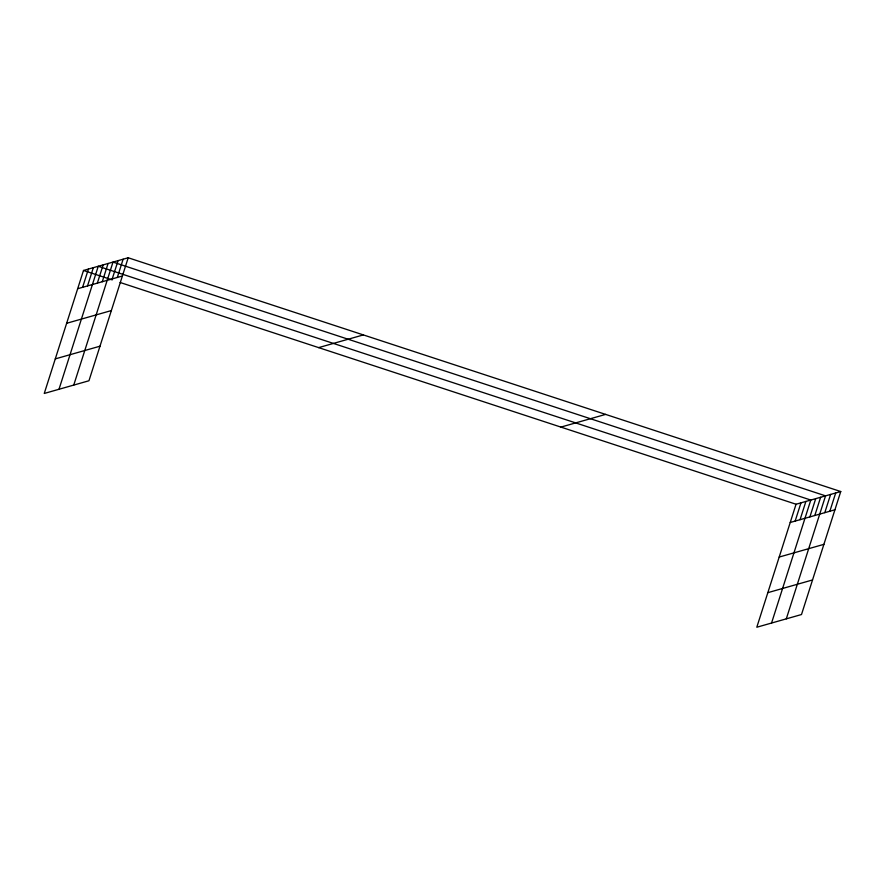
<?xml version="1.0" encoding="UTF-8"?>
<svg xmlns="http://www.w3.org/2000/svg" width="885" height="885" viewBox="0 0 885 885"><rect width="100%" height="100%" fill="white"/><g stroke="black" fill="none" stroke-linecap="round" stroke-linejoin="round"><path stroke-width="1.33" d="M128.203 257.767L83.5 270.467L44.25 393.46L88.954 380.76L128.203 257.767L840.75 491.54L801.5 614.533L756.797 627.233L796.046 504.24L840.75 491.54M82.593 287.315L88.423 269.073M87.515 285.921L93.334 267.679M58.996 389.267L98.257 266.274L810.804 500.047L771.554 623.04M97.35 283.123L103.169 264.88M102.262 281.729L108.081 263.487M73.754 385.075L113.003 262.093L825.55 495.854L786.3 618.847M112.24 278.897L118.07 260.655M117.307 277.459L123.137 259.205M795.15 521.088L800.969 502.846M800.062 519.694L805.881 501.441M809.897 516.895L815.716 498.653M814.808 515.501L820.638 497.248M824.798 512.658L830.617 494.416M829.864 511.22L835.683 492.978M77.681 288.72L122.373 276.02M66.652 323.279L111.344 310.58M55.279 358.89L99.983 346.201M318.644 347.617L363.337 334.917M560.913 427.09L605.606 414.401M790.228 522.482L834.931 509.782M779.198 557.052L823.891 544.352M767.837 592.662L812.53 579.963M83.5 270.467L112.24 279.903M120.083 282.47L796.046 504.24"/></g></svg>
